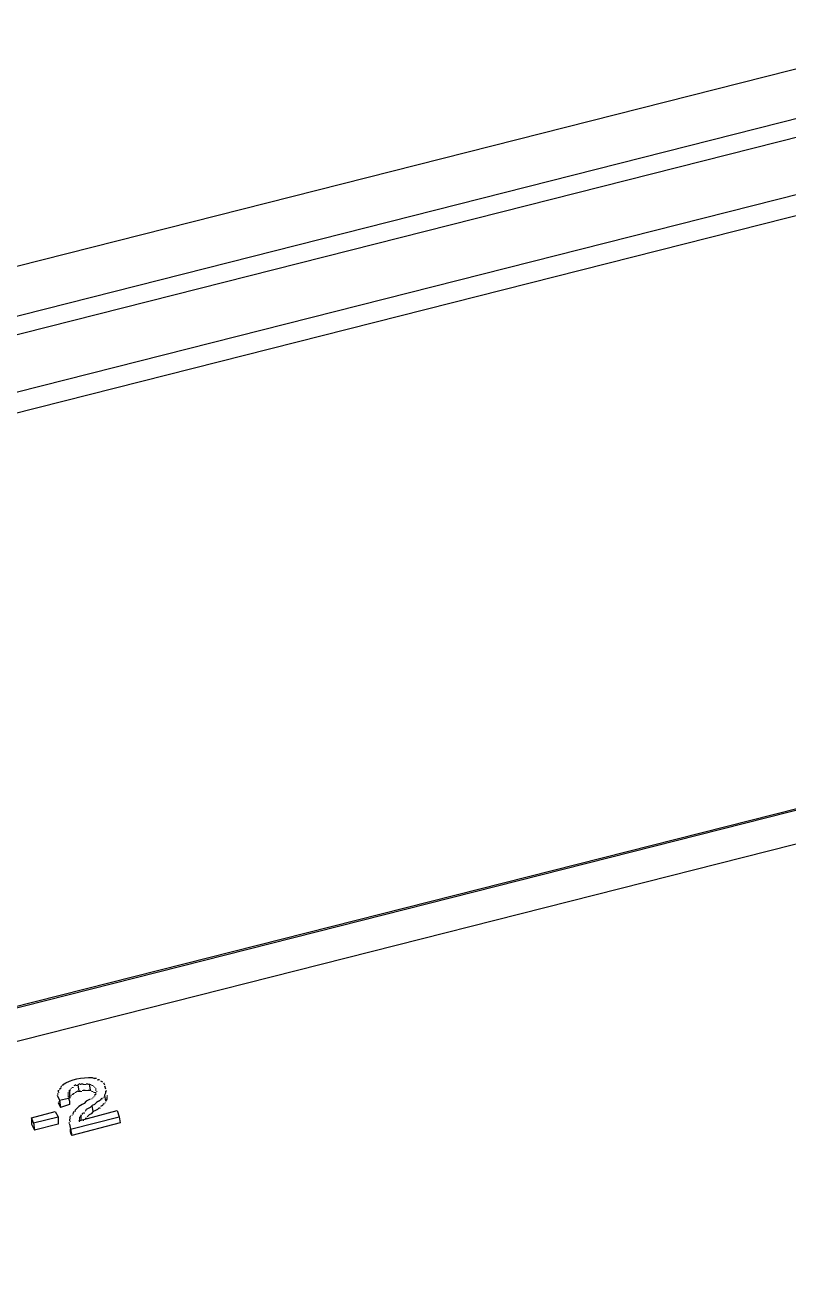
# Model space of a CAD drawing. Header units: millimetres. Extents: x 67 to 592, y -195 to 280.
# Drawn here: x 233.81 to 254.72, y -127.85 to -93.84 of the extents above; entities that cross this region are included whole.
import ezdxf

# ---------------------------------------------------------------- set-up
doc = ezdxf.new("R2010")
doc.units = ezdxf.units.MM
doc.layers.add('PDF_图层 1', color=7, linetype='Continuous', true_color=0x231f20)

msp = doc.modelspace()

# ---------------------------------------------------------------- linework, layer by layer
at = {"layer": 'PDF_图层 1', "color": 7, "lineweight": -3}
for points in [[(260.261, -93.703), (187.765, -112.074)], [(185.253, -114.077), (263.93, -94.126), (263.958, -94.183), (263.986, -94.267), (264.015, -94.324), (264.042, -94.408), (264.071, -94.492), (264.099, -94.606)], [(185.422, -114.529), (264.099, -94.606), (264.494, -96.073)], [(185.846, -115.996), (264.494, -96.073), (264.523, -96.158)], [(185.93, -116.532), (264.635, -96.609), (267.175, -112.215)], [(187.511, -132.392), (267.175, -112.215), (267.204, -112.186), (267.26, -112.186), (267.288, -112.158), (267.372, -112.158), (267.372, -112.13), (267.429, -112.13)], [(187.426, -132.477), (267.09, -112.271), (267.203, -112.271)], [(267.118, -113.202), (187.454, -133.379)], [(235.766, -122.712), (235.71, -122.712)], [(235.851, -122.741), (235.795, -122.741)], [(234.722, -123.023), (234.722, -123.079)], [(234.807, -122.91), (234.779, -122.966)], [(235.033, -123.023), (235.033, -123.192)], [(235.202, -122.882), (235.146, -122.91)], [(235.259, -123.051), (235.202, -123.079)], [(235.315, -122.854), (235.259, -122.882)], [(235.259, -122.882), (235.287, -123.051)], [(235.287, -123.051), (235.343, -123.051)], [(235.343, -122.854), (235.4, -122.854)], [(235.4, -123.023), (235.456, -123.023)], [(235.484, -122.854), (235.541, -122.854)], [(235.541, -123.023), (235.597, -123.023)], [(235.569, -122.854), (235.597, -123.023)], [(235.879, -122.769), (235.936, -122.797)], [(235.964, -122.825), (235.992, -122.882)], [(235.992, -122.91), (236.02, -122.995)], [(236.02, -123.051), (236.02, -123.108)], [(234.694, -123.164), (234.751, -123.305)], [(234.722, -123.362), (234.779, -123.503)], [(234.751, -123.305), (235.005, -123.249), (235.033, -123.333)], [(234.751, -123.305), (234.779, -123.503)], [(235.033, -123.418), (234.779, -123.503)], [(235.033, -123.333), (235.033, -123.418)], [(235.597, -123.277), (235.541, -123.305), (235.484, -123.333), (235.428, -123.39), (235.372, -123.418), (235.287, -123.474), (235.23, -123.531), (235.174, -123.587)], [(235.71, -123.418), (235.654, -123.446)], [(235.766, -123.362), (235.71, -123.418)], [(235.823, -123.333), (235.766, -123.362)], [(235.879, -123.305), (235.823, -123.334)], [(235.908, -123.249), (235.879, -123.305)], [(235.964, -123.39), (235.936, -123.446)], [(236.02, -123.108), (235.992, -123.164)], [(235.992, -123.164), (236.02, -123.333)], [(236.049, -123.277), (236.02, -123.333)], [(236.049, -123.22), (236.049, -123.277)], [(233.989, -123.785), (234.638, -123.615), (234.722, -123.757)], [(234.045, -123.926), (234.722, -123.757), (234.722, -123.954)], [(235.061, -123.728), (235.033, -123.785)], [(235.061, -124.095), (236.387, -123.757), (236.416, -123.926)], [(235.146, -123.615), (235.117, -123.672)], [(235.287, -123.87), (236.331, -123.587), (236.387, -123.757)], [(235.343, -123.7), (235.343, -123.841)], [(235.428, -123.644), (235.371, -123.672)], [(235.484, -123.559), (235.456, -123.615)], [(235.541, -123.531), (235.484, -123.559)], [(235.569, -123.7), (235.512, -123.757)], [(235.597, -123.503), (235.541, -123.531)], [(235.625, -123.672), (235.569, -123.7)], [(235.682, -123.615), (235.654, -123.446), (235.597, -123.503)], [(235.682, -123.615), (235.625, -123.672)], [(235.738, -123.587), (235.682, -123.616)], [(235.795, -123.559), (235.738, -123.587)], [(235.851, -123.503), (235.795, -123.559)], [(235.936, -123.446), (235.879, -123.475)], [(234.045, -123.926), (233.989, -123.785), (233.989, -123.954)], [(233.989, -123.954), (234.073, -124.123)], [(234.045, -123.926), (234.073, -124.123)], [(234.722, -123.954), (234.073, -124.123)], [(235.033, -123.813), (235.033, -123.869)], [(235.033, -123.954), (235.061, -124.095)], [(235.061, -124.095), (235.089, -124.265)], [(236.416, -123.926), (235.089, -124.265)], [(235.061, -124.152), (235.061, -124.208), (235.089, -124.265)]]:
    msp.add_lwpolyline(points, dxfattribs=at)
msp.add_lwpolyline([(234.835, -122.882, -0.155843), (235.654, -122.684), (235.71, -122.712)], format="xyb", dxfattribs=at)
at = {"layer": 'PDF_图层 1', "color": 7, "lineweight": -3, "transparency": 33554559}
for points in [[(235.795, -122.741), (235.795, -122.769), (235.823, -122.741), (235.823, -122.769)], [(234.722, -123.023), (234.722, -123.052), (234.751, -123.023), (234.751, -123.052)], [(234.722, -123.079), (234.722, -123.108), (234.751, -123.079), (234.751, -123.108)], [(234.751, -122.966), (234.751, -122.995), (234.807, -122.966), (234.807, -122.995)], [(234.751, -122.995), (234.751, -123.023), (234.779, -122.995), (234.779, -123.023)], [(234.835, -122.882), (234.835, -122.911), (234.863, -122.882), (234.863, -122.911)], [(234.976, -123.079), (234.976, -123.192), (235.005, -123.079), (235.005, -123.192)], [(235.005, -123.023), (235.005, -123.079), (235.033, -123.023), (235.033, -123.079)], [(235.033, -122.995), (235.033, -123.051), (235.061, -122.995), (235.061, -123.051)], [(235.061, -122.966), (235.061, -122.995), (235.09, -122.966), (235.09, -122.995)], [(235.089, -122.938), (235.089, -122.966), (235.146, -122.938), (235.146, -122.966)], [(235.174, -123.079), (235.174, -123.108), (235.203, -123.079), (235.203, -123.108)], [(235.202, -122.882), (235.202, -122.911), (235.259, -122.882), (235.259, -122.911)], [(235.259, -123.051), (235.259, -123.079), (235.287, -123.051), (235.287, -123.079)], [(235.315, -122.854), (235.315, -122.882), (235.344, -122.854), (235.344, -122.882)], [(235.343, -123.051), (235.343, -123.079), (235.371, -123.051), (235.371, -123.079)], [(235.371, -123.023), (235.371, -123.052), (235.4, -123.023), (235.4, -123.052)], [(235.4, -122.854), (235.4, -122.882), (235.484, -122.854), (235.484, -122.882)], [(235.456, -123.023), (235.456, -123.052), (235.541, -123.023), (235.541, -123.052)], [(235.541, -122.854), (235.541, -122.882), (235.625, -122.854), (235.625, -122.882)], [(235.597, -123.023), (235.597, -123.052), (235.625, -123.023), (235.625, -123.052)], [(235.625, -122.882), (235.625, -122.911), (235.682, -122.882), (235.682, -122.911)], [(235.625, -123.051), (235.625, -123.079), (235.682, -123.051), (235.682, -123.079)], [(235.682, -122.91), (235.682, -122.939), (235.711, -122.91), (235.711, -122.939)], [(235.682, -122.91), (235.682, -122.939), (235.711, -122.91), (235.711, -122.939)], [(235.682, -123.079), (235.682, -123.108), (235.711, -123.079), (235.711, -123.108)], [(235.682, -123.079), (235.682, -123.108), (235.738, -123.079), (235.738, -123.108)], [(235.71, -122.938), (235.71, -122.966), (235.738, -122.938), (235.738, -122.966)], [(235.738, -122.966), (235.738, -122.995), (235.766, -122.966), (235.766, -122.995)], [(235.738, -122.995), (235.738, -123.023), (235.766, -122.995), (235.766, -123.023)], [(235.738, -123.023), (235.738, -123.052), (235.766, -123.023), (235.766, -123.052)], [(235.738, -123.079), (235.738, -123.108), (235.766, -123.079), (235.766, -123.108)], [(235.738, -123.079), (235.738, -123.108), (235.766, -123.079), (235.766, -123.108)], [(235.738, -123.079), (235.738, -123.136), (235.766, -123.079), (235.766, -123.136)], [(235.766, -123.051), (235.766, -123.079), (235.795, -123.051), (235.795, -123.079)], [(235.766, -123.051), (235.766, -123.079), (235.795, -123.051), (235.795, -123.079)], [(235.879, -122.769), (235.879, -122.798), (235.908, -122.769), (235.908, -122.798)], [(235.964, -122.825), (235.964, -122.854), (235.992, -122.825), (235.992, -122.854)], [(235.992, -122.91), (235.992, -122.939), (236.02, -122.91), (236.02, -122.939)], [(236.02, -123.023), (236.02, -123.079), (236.049, -123.023), (236.049, -123.079)], [(234.694, -123.108), (234.694, -123.164), (234.722, -123.108), (234.722, -123.164)], [(234.722, -123.333), (234.722, -123.362), (234.751, -123.333), (234.751, -123.362)], [(234.976, -123.164), (234.976, -123.193), (235.005, -123.164), (235.005, -123.193)], [(234.976, -123.192), (234.976, -123.22), (235.033, -123.192), (235.033, -123.22)], [(235.005, -123.192), (235.005, -123.277), (235.033, -123.192), (235.033, -123.277)], [(235.005, -123.249), (235.005, -123.277), (235.033, -123.249), (235.033, -123.277)], [(235.005, -123.249), (235.005, -123.277), (235.033, -123.249), (235.033, -123.277)], [(235.005, -123.249), (235.005, -123.277), (235.033, -123.249), (235.033, -123.277)], [(235.005, -123.249), (235.005, -123.277), (235.033, -123.249), (235.033, -123.277)], [(235.005, -123.249), (235.005, -123.277), (235.033, -123.249), (235.033, -123.277)], [(235.033, -123.192), (235.033, -123.22), (235.061, -123.192), (235.061, -123.22)], [(235.033, -123.22), (235.033, -123.249), (235.061, -123.22), (235.061, -123.249)], [(235.061, -123.164), (235.061, -123.193), (235.09, -123.164), (235.09, -123.193)], [(235.089, -123.136), (235.089, -123.164), (235.117, -123.136), (235.117, -123.164)], [(235.089, -123.136), (235.089, -123.164), (235.146, -123.136), (235.146, -123.164)], [(235.117, -123.108), (235.117, -123.136), (235.174, -123.108), (235.174, -123.136)], [(235.625, -123.249), (235.625, -123.277), (235.654, -123.249), (235.654, -123.277)], [(235.654, -123.22), (235.654, -123.249), (235.682, -123.22), (235.682, -123.249)], [(235.682, -123.192), (235.682, -123.22), (235.711, -123.192), (235.711, -123.22)], [(235.682, -123.192), (235.682, -123.22), (235.711, -123.192), (235.711, -123.22)], [(235.682, -123.192), (235.682, -123.22), (235.711, -123.192), (235.711, -123.22)], [(235.71, -123.136), (235.71, -123.164), (235.766, -123.136), (235.766, -123.164)], [(235.71, -123.164), (235.71, -123.193), (235.738, -123.164), (235.738, -123.193)], [(235.71, -123.164), (235.71, -123.193), (235.738, -123.164), (235.738, -123.193)], [(235.738, -123.108), (235.738, -123.136), (235.766, -123.108), (235.766, -123.136)], [(235.908, -123.249), (235.908, -123.277), (235.936, -123.249), (235.936, -123.277)], [(235.936, -123.22), (235.936, -123.249), (235.964, -123.22), (235.964, -123.249)], [(235.964, -123.192), (235.964, -123.22), (235.992, -123.192), (235.992, -123.22)], [(235.964, -123.39), (235.964, -123.418), (235.992, -123.39), (235.992, -123.418)], [(235.992, -123.362), (235.992, -123.39), (236.02, -123.362), (236.02, -123.39)], [(236.049, -123.164), (236.049, -123.193), (236.077, -123.164), (236.077, -123.193)], [(236.049, -123.192), (236.049, -123.249), (236.077, -123.192), (236.077, -123.249)], [(235.089, -123.7), (235.089, -123.728), (235.117, -123.7), (235.117, -123.728)], [(235.117, -123.672), (235.117, -123.701), (235.146, -123.672), (235.146, -123.701)], [(235.174, -123.587), (235.174, -123.616), (235.203, -123.587), (235.203, -123.616)], [(235.287, -123.757), (235.287, -123.841), (235.315, -123.757), (235.315, -123.841)], [(235.315, -123.728), (235.315, -123.785), (235.344, -123.728), (235.344, -123.785)], [(235.343, -123.7), (235.343, -123.728), (235.371, -123.7), (235.371, -123.728)], [(235.371, -123.672), (235.371, -123.701), (235.4, -123.672), (235.4, -123.701)], [(235.428, -123.644), (235.428, -123.672), (235.457, -123.644), (235.457, -123.672)], [(235.851, -123.503), (235.851, -123.531), (235.879, -123.503), (235.879, -123.531)], [(235.005, -123.898), (235.005, -123.954), (235.033, -123.898), (235.033, -123.954)], [(235.033, -123.785), (235.033, -123.814), (235.061, -123.785), (235.061, -123.814)], [(235.033, -123.87), (235.033, -123.898), (235.061, -123.87), (235.061, -123.898)], [(235.033, -124.095), (235.033, -124.123), (235.061, -124.095), (235.061, -124.123)], [(235.287, -123.813), (235.287, -123.898), (235.315, -123.813), (235.315, -123.898)], [(235.4, -123.841), (235.4, -123.87), (235.428, -123.841), (235.428, -123.87)], [(235.428, -123.813), (235.428, -123.841), (235.457, -123.813), (235.457, -123.841)], [(235.456, -123.785), (235.456, -123.814), (235.484, -123.785), (235.484, -123.814)], [(235.456, -123.785), (235.456, -123.814), (235.512, -123.785), (235.512, -123.814)], [(235.033, -124.123), (235.033, -124.18), (235.061, -124.123), (235.061, -124.18)]]:
    msp.add_solid(points, dxfattribs=at)

doc.saveas('drawing.dxf')
